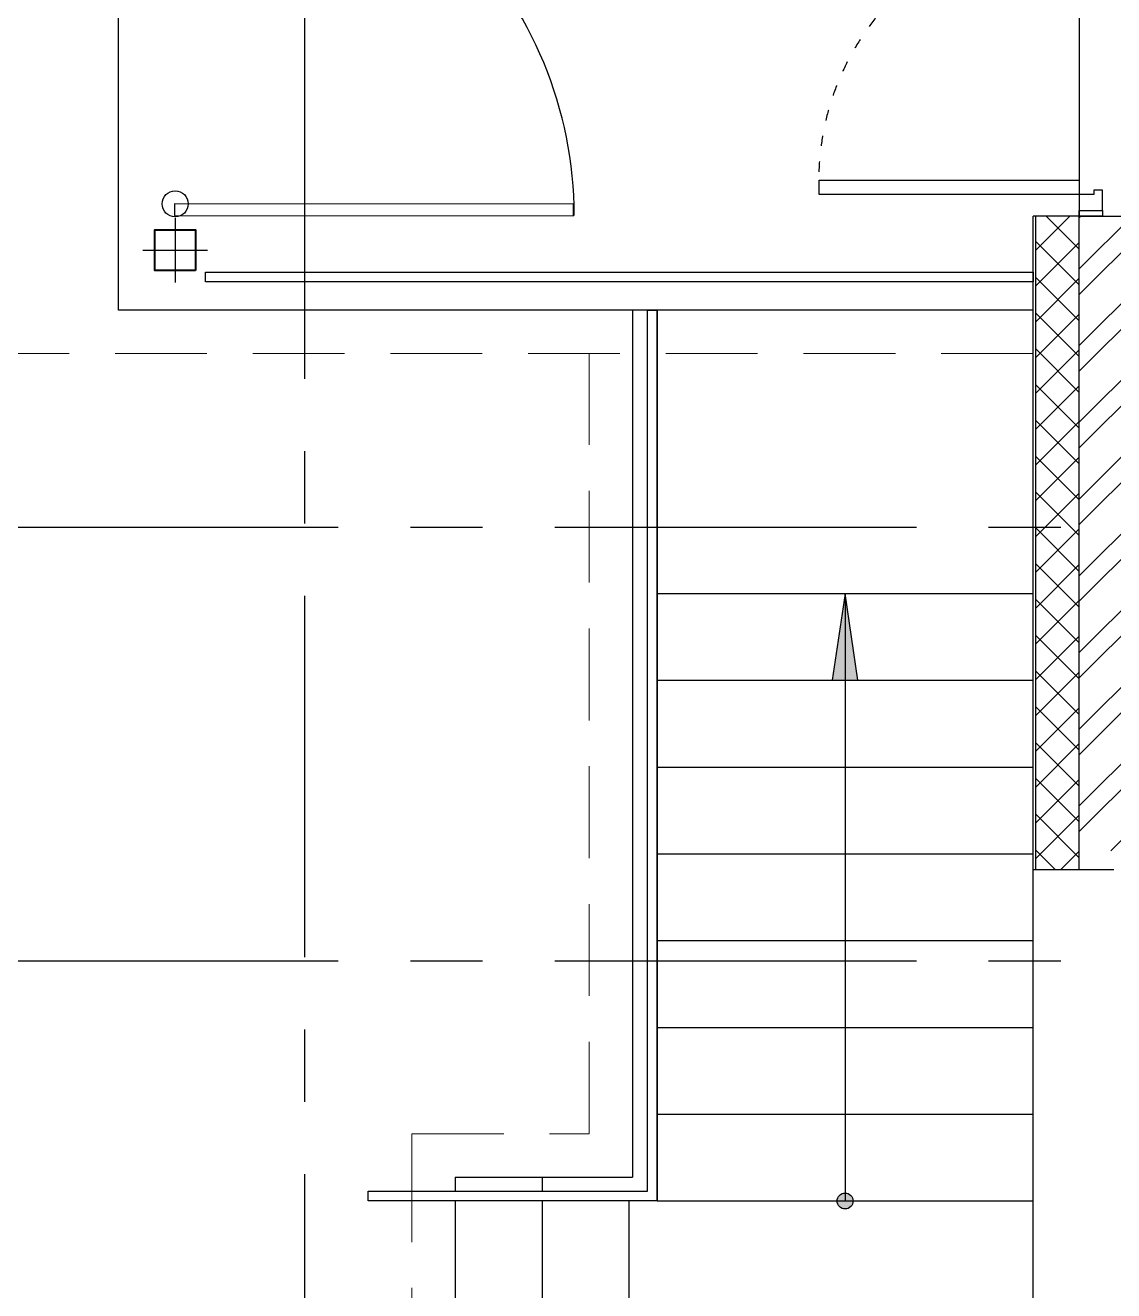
# Model space of a CAD drawing. Header units: millimetres. Extents: x -106726 to 8952771, y -150083 to 686385.
# Drawn here: x -4396 to -631, y 42755 to 47129 of the extents above; entities that cross this region are included whole.
import ezdxf

# ---------------------------------------------------------------- set-up
doc = ezdxf.new("R2010")
doc.units = ezdxf.units.MM
for name, pattern in [('ACAD_ISO03W100', [30, 12, -18]), ('CENTER', [2, 1.25, -0.25, 0.25, -0.25]), ('DASHED', [19.05, 12.7, -6.35]), ('ГОСТ 2.303 6', [12, 8, -1.5, 1, -1.5])]:
    doc.linetypes.add(name, pattern=pattern)

# ---------------------------------------------------------------- blocks, each defined once
blk = doc.blocks.new('дверь 1600')
at = {"color": 8}
for points in [[(984198.9, -50490.5), (984118.9, -50490.5), (984118.9, -50510.5), (984198.9, -50510.5), (984198.9, -50490.5)], [(984118.9, -50510.5), (984198.9, -50510.5), (984198.9, -50580.5), (984168.9, -50580.5), (984168.9, -50565.5), (984118.9, -50565.5), (984118.9, -50510.5)], [(984118.9, -52070.5), (984198.9, -52070.5), (984198.9, -52000.5), (984168.9, -52000.5), (984168.9, -52015.5), (984118.9, -52015.5), (984118.9, -52070.5)], [(984198.9, -52090.5), (984118.9, -52090.5), (984118.9, -52070.5), (984198.9, -52070.5), (984198.9, -52090.5)]]:
    blk.add_lwpolyline(points, dxfattribs=at)
for points in [[(983668.9, -50615.4), (984118.9, -50615.4), (984118.9, -50565.5), (983668.9, -50565.5)], [(984118.9, -52015.5), (983218.9, -52015.5), (983218.9, -52015.5), (983218.9, -51965.7), (984118.9, -51965.7)]]:
    blk.add_lwpolyline(points, close=True, dxfattribs=at)
at = {"color": 8, "linetype": 'ACAD_ISO03W100', "ltscale": 3}
for centre, radius, start, end in [((984121.2, -50611.1), 454.6, 174.2504, 269.7078), ((984119.8, -51967.9), 902.2, 90.0605, 183.0273)]:
    blk.add_arc(centre, radius, start, end, dxfattribs=at)
blk = doc.blocks.new('*U328')
h = blk.add_hatch(color=8)
h.dxf.hatch_style = 1
h.paths.add_polyline_path([(1800, -44.3), (1800, 44.3), (2100, 0)])
h = blk.add_hatch(color=8)
h.dxf.hatch_style = 1
edge = h.paths.add_edge_path()
edge.add_arc((0, 0), 27.6, 359.64, 719.64)
at = {"color": 8}
blk.add_line((2100, 0), (0, 0), dxfattribs=at)
blk.add_lwpolyline([(1800, 44.3), (1800, -44.3), (2100, 0), (1800, 44.3)], dxfattribs=at)
blk.add_circle((0, 0), 27.6, dxfattribs=at)

msp = doc.modelspace()

# ---------------------------------------------------------------- hatches: boundary and pattern name
at = {"ltscale": 100}
h = msp.add_hatch(dxfattribs=at)
h.set_pattern_fill('ANSI37', color=256, scale=700)
h.set_pattern_definition([(45, (-976790.155, 79592.145), (-61.871843, 61.871843), []), (135, (-976790.155, 79592.145), (-61.871843, -61.871843), [])])
h.paths.add_polyline_path([(-750.2, 46469.7), (-750.2, 44210), (-900.2, 44210), (-900.2, 46469.7)])
h = msp.add_hatch(dxfattribs=at)
h.set_pattern_fill('ANSI32', color=256, scale=500)
h.set_pattern_definition([(45, (-951676.66, 109617.1), (-132.58252, 132.58252), []), (45, (-951588.28, 109617.1), (-132.58252, 132.58252), [])])
h.paths.add_polyline_path([(-110.2, 46469.7), (-750.2, 46469.7), (-750.2, 44275), (-110.2, 44275)])

# ---------------------------------------------------------------- linework, layer by layer
at = {"linetype": 'CENTER', "ltscale": 1000}
for p, q in [((-3430.1, 79157.5), (-3430.1, 23425.1)), ((-12563.8, 45395), (70614.6, 45395)), ((-12563.8, 43895), (70614.6, 43895))]:
    msp.add_line(p, q, dxfattribs=at)
at = {"ltscale": 100}
for p, q in [((-910.2, 41765.1), (-910.2, 46469.7)), ((-900.2, 44210), (-900.2, 46469.7)), ((-750.2, 44210), (-750.2, 46469.7)), ((-750.2, 46469.7), (-110.2, 46469.7)), ((-2295.2, 46144.4), (-2295.2, 43147.8)), ((-2210.2, 43065.1), (-2210.2, 46144.7)), ((-2210.2, 45165.1), (-910.2, 45165.1)), ((-2210.2, 44865.1), (-910.2, 44865.1)), ((-2210.2, 44565.1), (-910.2, 44565.1)), ((-2210.2, 44265.1), (-910.2, 44265.1)), ((-631.3, 44210), (-750.2, 44210)), ((-2210.2, 43965.1), (-910.2, 43965.1)), ((-2210.2, 43665.1), (-910.2, 43665.1)), ((-2210.2, 43365.1), (-910.2, 43365.1)), ((-2908.3, 43147.8), (-2908.3, 43098.9)), ((-2908.3, 43147.8), (-2295.2, 43147.8)), ((-2608.3, 43147.8), (-2608.3, 43098.9)), ((-2908.3, 43065.1), (-2908.3, 41765.1)), ((-2608.3, 43065.1), (-2608.3, 41765.1)), ((-2308.3, 43065.1), (-2308.3, 41765.1)), ((-2210.2, 43065.1), (-910.2, 43065.1))]:
    msp.add_line(p, q, dxfattribs=at)
at = {"lineweight": 25}
for p, q in [((-2244, 43098.9), (-2244, 46144.4)), ((-2244, 46144.4), (-2210.2, 46144.4)), ((-2210.2, 46144.4), (-2210.2, 43065.1)), ((-3209.4, 43065.1), (-3209.4, 43098.9)), ((-3209.4, 43098.9), (-2244, 43098.9)), ((-2210.2, 43065.1), (-3209.4, 43065.1))]:
    msp.add_line(p, q, dxfattribs=at)
for points in [[(-4073.1, 46144.7), (-4073.1, 49480.6), (-3472, 49480.6), (-3472, 50975)], [(-910.2, 46144.7), (-4073.1, 46144.7), (-4073.1, 46144.7)]]:
    msp.add_lwpolyline(points)
at = {"ltscale": 100}
for points in [[(-750.2, 48069.7), (-750.2, 46469.7)], [(-750.2, 46469.7), (-910.2, 46469.7)], [(-750.2, 44210), (-910.2, 44210)]]:
    msp.add_lwpolyline(points, dxfattribs=at)
at = {"ltscale": 75}
msp.add_lwpolyline([(-3879.1, 46472), (-2499.1, 46471.1), (-2499.1, 46511.3), (-3879.1, 46512.3), (-3879.1, 46472)], close=True, dxfattribs=at)
at = {"linetype": 'ГОСТ 2.303 6', "ltscale": 50}
for points in [[(-3877.3, 46463.8), (-3877.3, 46240.2)], [(-3989.1, 46352), (-3765.4, 46352)]]:
    msp.add_lwpolyline(points, dxfattribs=at)
at = {"lineweight": 40, "ltscale": 75}
msp.add_lwpolyline([(-3807.3, 46282), (-3947.3, 46282), (-3947.3, 46422), (-3807.3, 46422)], close=True, dxfattribs=at)
at = {"lineweight": 25}
msp.add_lwpolyline([(-3772.6, 46242.1), (-3772.6, 46276), (-910.2, 46276), (-910.2, 46242.1)], close=True, dxfattribs=at)
at = {"linetype": 'DASHED', "lineweight": 15, "ltscale": 25}
for points in [[(-750.2, 39113.2), (-3058.3, 39113.2), (-3058.3, 43123.4), (-3058.3, 43297.8), (-2445.2, 43297.8), (-2445.2, 46144.4)], [(-910.2, 45995.1), (-4820.9, 45995.1)]]:
    msp.add_lwpolyline(points, dxfattribs=at)
at = {"ltscale": 100}
msp.add_circle((-3877.2, 46512.3), 45, dxfattribs=at)
at = {"ltscale": 75}
msp.add_arc((-3877.2, 46472), 1380, 0.0013, 90.0395, dxfattribs=at)

# ---------------------------------------------------------------- block references
msp.add_blockref('дверь 1600', (-984869.1, 98560.2))
at = {"ltscale": 100, "rotation": 90}
msp.add_blockref('*U328', (-1560.2, 43065.1), dxfattribs=at)

doc.saveas('drawing.dxf')
